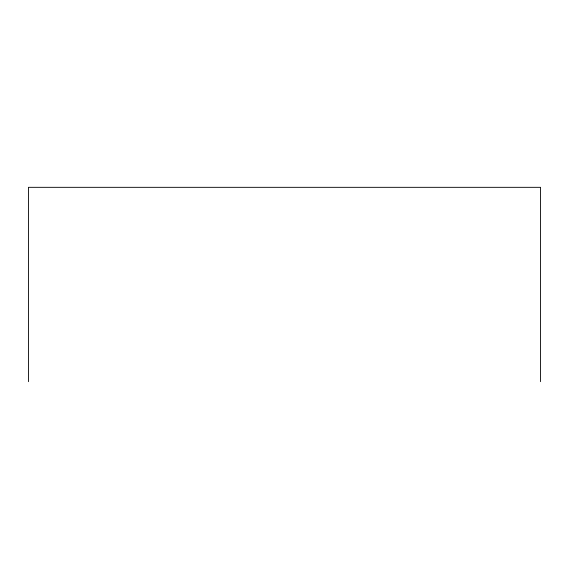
<?xml version="1.0" encoding="UTF-8"?>
<svg xmlns="http://www.w3.org/2000/svg" width="569" height="569" viewBox="0 0 569 569"><rect width="100%" height="100%" fill="white"/><g stroke="black" fill="none" stroke-linecap="round" stroke-linejoin="round"><path stroke-width="0.85" d="M540.55 381.671L540.55 187.329L28.45 187.329L28.45 381.671"/></g></svg>
